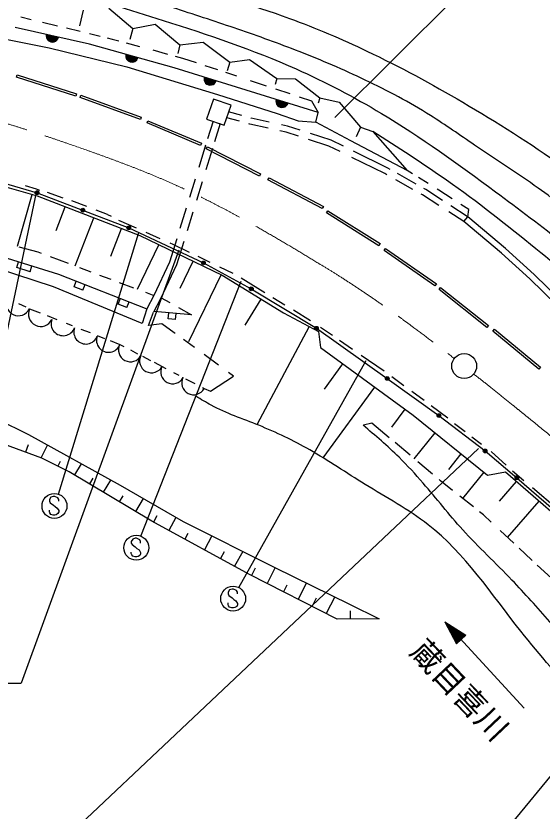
# Model space of a CAD drawing. Units: millimetres, scale not verified. Extents: x 40000 to 680000, y 20000 to 380000.
# Drawn here: x 318722 to 360966, y 269346 to 333234 of the extents above; entities that cross this region are included whole.
import ezdxf
from ezdxf.enums import TextEntityAlignment as Align

# ---------------------------------------------------------------- set-up
doc = ezdxf.new("R2010")
doc.units = ezdxf.units.MM
doc.header["$LTSCALE"] = 1000
doc.linetypes.add('CHAIN', pattern=[18.5, 12, -1.5, 3.5, -1.5])
for name, color, linetype, lineweight in [('M-BGD', 7, 'Continuous', 25), ('M-BMK', 2, 'CHAIN', 13), ('M-BMK-SRVR', 3, 'Continuous', 25), ('M-STR-HTXT', 7, 'Continuous', 13), ('M-STR-STR3', 7, 'Continuous', 25), ('M-STR-STRC', 7, 'Continuous', 25)]:
    doc.layers.add(name, color=color, linetype=linetype, lineweight=lineweight)
doc.styles.add('ＭＳ ゴシック', font='')
doc.styles.get('ＭＳ ゴシック').set_extended_font_data('MS Gothic')

msp = doc.modelspace()

# ---------------------------------------------------------------- linework, layer by layer
at = {"layer": 'M-BGD'}
for p, q in [((324131, 333708), (323825, 332427)), ((326184, 333846), (328110, 332217)), ((319118, 333160), (319947, 332958)), ((324630, 330958), (318663, 332313)), ((320861, 332735), (322058, 332443)), ((322796, 332263), (323882, 331998)), ((328110, 332217), (329913, 332563)), ((329913, 332563), (331885, 330902)), ((313706, 332215), (321393, 330667)), ((324628, 331816), (325478, 331609)), ((328110, 332217), (327863, 331341)), ((331437, 329068), (324630, 330958)), ((326059, 331468), (326456, 331371)), ((326456, 331371), (326980, 331230)), ((327576, 331069), (328645, 330781)), ((331885, 330902), (333747, 331115)), ((333747, 331115), (335901, 329506)), ((321393, 330667), (327626, 329146)), ((329704, 330495), (330904, 330172)), ((331885, 330902), (331724, 330206)), ((331498, 330012), (332109, 329847)), ((332109, 329847), (333182, 329492)), ((335901, 329506), (337488, 329730)), ((337488, 329730), (339677, 328192)), ((327626, 329146), (334899, 326925)), ((342978, 325480), (331437, 329068)), ((333896, 329255), (334904, 328921)), ((335901, 329506), (335674, 328826)), ((318771, 328314), (318832, 328505)), ((318832, 328505), (323580, 326971)), ((335553, 328705), (336439, 328412)), ((323519, 326780), (318771, 328314)), ((337533, 328049), (338818, 327623)), ((339677, 328192), (339546, 327717)), ((339677, 328192), (341157, 328177)), ((341157, 328177), (343120, 326644)), ((339575, 327372), (340720, 326993)), ((323580, 326971), (323519, 326780)), ((323872, 326688), (323941, 326875)), ((328721, 324898), (323872, 326688)), ((323941, 326875), (328790, 325085)), ((334594, 326550), (334035, 324948)), ((336010, 326056), (334594, 326550)), ((334899, 326925), (339689, 325383)), ((341476, 326742), (342452, 326419)), ((343120, 326644), (342980, 326221)), ((343120, 326644), (344683, 326292)), ((335451, 324454), (336010, 326056)), ((342452, 326419), (342978, 325480)), ((344683, 326292), (346385, 324289)), ((336870, 325235), (335798, 325539)), ((339689, 325383), (341380, 324792)), ((342806, 324695), (342978, 325480)), ((328790, 325085), (328721, 324898)), ((329247, 324633), (329325, 324817)), ((333553, 322821), (329247, 324633)), ((329325, 324817), (333631, 323005)), ((334035, 324948), (335451, 324454)), ((334548, 324769), (334111, 323356)), ((335130, 324589), (334676, 323115)), ((336663, 324774), (335662, 325057)), ((337494, 324539), (337427, 324558)), ((337617, 325024), (337591, 325032)), ((339065, 324701), (337617, 325024)), ((341380, 324792), (342806, 324695)), ((345624, 323197), (342806, 324695)), ((338982, 324208), (337494, 324539)), ((340407, 323890), (339919, 323998)), ((340539, 324373), (340043, 324483)), ((341543, 324047), (340539, 324373)), ((346385, 324289), (346031, 323523)), ((346385, 324289), (347370, 323937)), ((347370, 323937), (350134, 320818)), ((341398, 323568), (340407, 323890)), ((343840, 322775), (342218, 323302)), ((344029, 323240), (342361, 323781)), ((333955, 322850), (333398, 321044)), ((333631, 323005), (333553, 322821)), ((334000, 322546), (334091, 322724)), ((334091, 322724), (338364, 320537)), ((344748, 322330), (343840, 322775)), ((345013, 322757), (344029, 323240)), ((350134, 320818), (345624, 323197)), ((334510, 322577), (333978, 320855)), ((338273, 320359), (334000, 322546)), ((348570, 321012), (345828, 322357)), ((348336, 320570), (345695, 321866)), ((311355, 321341), (320423, 318775)), ((348776, 320896), (348570, 321012)), ((350559, 320551), (350134, 320818)), ((314950, 320608), (320418, 319032)), ((333110, 320108), (332656, 318639)), ((338364, 320537), (338273, 320359)), ((338953, 320052), (339046, 320229)), ((339046, 320229), (343405, 317930)), ((348515, 320469), (348336, 320570)), ((350845, 319725), (349369, 320560)), ((351818, 319760), (351041, 320248)), ((319458, 319596), (320346, 319339)), ((333688, 319912), (333221, 318400)), ((343311, 317753), (338953, 320052)), ((350599, 319290), (349214, 320073)), ((318860, 314721), (320037, 318884)), ((320346, 319339), (320622, 319237)), ((320418, 319032), (327783, 316216)), ((321230, 319085), (322482, 318619)), ((351376, 318850), (351268, 318912)), ((352682, 318003), (351376, 318850)), ((351636, 319278), (351469, 319372)), ((352977, 318408), (351636, 319278)), ((352677, 319220), (352549, 319301)), ((353760, 318531), (352677, 319220)), ((320423, 318775), (328678, 315581)), ((323187, 318394), (324376, 317952)), ((321946, 315989), (322686, 317899)), ((325150, 317643), (326043, 317311)), ((332391, 317779), (331891, 316158)), ((343405, 317930), (343311, 317753)), ((343666, 317408), (343773, 317577)), ((343773, 317577), (347968, 314941)), ((354955, 317124), (353639, 317978)), ((355076, 317693), (354454, 318089)), ((355004, 317088), (355076, 317693)), ((323474, 313146), (324972, 317015)), ((326075, 317283), (326368, 317153)), ((332934, 317470), (332474, 315979)), ((347862, 314771), (343666, 317408)), ((354683, 316705), (353477, 317487)), ((354683, 316705), (355004, 317088)), ((358041, 314538), (355004, 317088)), ((326963, 316813), (328364, 316194)), ((357712, 314162), (354683, 316705)), ((326336, 313931), (327196, 316154)), ((327783, 316216), (333776, 313389)), ((329144, 315849), (330284, 315345)), ((328678, 315581), (335268, 312400)), ((331630, 315311), (331053, 313444)), ((331077, 314994), (331307, 314893)), ((332202, 315098), (331624, 313223)), ((318961, 314693), (320470, 314267)), ((328483, 311271), (330207, 314843)), ((331307, 314893), (332624, 314259)), ((347968, 314941), (347862, 314771)), ((348275, 314389), (348389, 314554)), ((352364, 311554), (348275, 314389)), ((348389, 314554), (352478, 311719)), ((360323, 312461), (358041, 314538)), ((316784, 314147), (322150, 312490)), ((320470, 314267), (320738, 314167)), ((321476, 313892), (322911, 313356)), ((333333, 313918), (334298, 313453)), ((359980, 312097), (357712, 314162)), ((321748, 311462), (316308, 313241)), ((318783, 313007), (318931, 313484)), ((319856, 312675), (320004, 313153)), ((331053, 313444), (329797, 310778)), ((331624, 313223), (330343, 310507)), ((331920, 311369), (332956, 313516)), ((333776, 313389), (337620, 311305)), ((335068, 313083), (336137, 312568)), ((319856, 312675), (318783, 313007)), ((322150, 312490), (329239, 309711)), ((323825, 313015), (324732, 312677)), ((325436, 312414), (325804, 312277)), ((332612, 307083), (335195, 312435)), ((362503, 310332), (360323, 312461)), ((323386, 311469), (323568, 311934)), ((325804, 312277), (326343, 312074)), ((327010, 311824), (328149, 311396)), ((335268, 312400), (340210, 309365)), ((336800, 312182), (338696, 311021)), ((362146, 309982), (359980, 312097)), ((328862, 308522), (321748, 311462)), ((324094, 311191), (323386, 311469)), ((324094, 311191), (324277, 311656)), ((337620, 311305), (342848, 308134)), ((352478, 311719), (352364, 311554)), ((352694, 311258), (352818, 311415)), ((356530, 308198), (352694, 311258)), ((352818, 311415), (356655, 308354)), ((326930, 310079), (327113, 310545)), ((329131, 311028), (329797, 310778)), ((329797, 310778), (329239, 309711)), ((330343, 310507), (329780, 309429)), ((330384, 310593), (331066, 310203)), ((339350, 310620), (340325, 310022)), ((318927, 310138), (319529, 309847)), ((327639, 309801), (326930, 310079)), ((327639, 309801), (327822, 310267)), ((337128, 308387), (338408, 310471)), ((319818, 309708), (320672, 309370)), ((329239, 309711), (328862, 308522)), ((329354, 308353), (329780, 309429)), ((332807, 309210), (329813, 309492)), ((330952, 308890), (331002, 309388)), ((331544, 308832), (331593, 309329)), ((331775, 309799), (332807, 309210)), ((340210, 309365), (343017, 307871)), ((341004, 309607), (342364, 308774)), ((321223, 309153), (322010, 308842)), ((331544, 308832), (330952, 308890)), ((322746, 308551), (323248, 308352)), ((323942, 308078), (324678, 307787)), ((330441, 308499), (329354, 308353)), ((331425, 307777), (330441, 308499)), ((338124, 300466), (342275, 308266)), ((342848, 308134), (348537, 304111)), ((343182, 308235), (344132, 307578)), ((356655, 308354), (356530, 308198)), ((357017, 307902), (357145, 308056)), ((357145, 308056), (360838, 305002)), ((325257, 307558), (325836, 307329)), ((331517, 307711), (331425, 307777)), ((343017, 307871), (343185, 306583)), ((360711, 304848), (357017, 307902)), ((326296, 307148), (327070, 306842)), ((327070, 306842), (327399, 306670)), ((333060, 306580), (332166, 307235)), ((344699, 307185), (345757, 306453)), ((327917, 306399), (328495, 306097)), ((343185, 306583), (350620, 301161)), ((328884, 305893), (329521, 305561)), ((329821, 305404), (330758, 304914)), ((334987, 305169), (333827, 306018)), ((346440, 305981), (348279, 304709)), ((343491, 303236), (344978, 305275)), ((360838, 305002), (360711, 304848)), ((331380, 304589), (331814, 304362)), ((334346, 303077), (336203, 304277)), ((336203, 304277), (335790, 304580)), ((348537, 304111), (352685, 301124)), ((348915, 304256), (349875, 303545)), ((332339, 304087), (333087, 303696)), ((333709, 303371), (333830, 303308)), ((333830, 303308), (334346, 303077)), ((343385, 297721), (347535, 303411)), ((350499, 303084), (351487, 302352)), ((313656, 302609), (319744, 299607)), ((348903, 300191), (349961, 301641)), ((352054, 301932), (353393, 300941)), ((350620, 301161), (356597, 296326)), ((352685, 301124), (356390, 298280)), ((347296, 300516), (346618, 300345)), ((348692, 299340), (347296, 300516)), ((353946, 300499), (354792, 299840)), ((350701, 297649), (352386, 299732)), ((320796, 297714), (315671, 299576)), ((319744, 299607), (327080, 295519)), ((355331, 299421), (356112, 298813)), ((319696, 298785), (319480, 298192)), ((321254, 298765), (320739, 297743)), ((350363, 297934), (349160, 298947)), ((353472, 296793), (354480, 298039)), ((356390, 298280), (358943, 296133)), ((356866, 298240), (358075, 297134)), ((323010, 296597), (320796, 297714)), ((322274, 297430), (322088, 297062)), ((323959, 297258), (323419, 296353)), ((352158, 296422), (350992, 297404)), ((329624, 292648), (323010, 296597)), ((354602, 294462), (356303, 296564)), ((356597, 296326), (358033, 296608)), ((358033, 296608), (366363, 289338)), ((358604, 296684), (359512, 295912)), ((324906, 296086), (324633, 295628)), ((326321, 295942), (325739, 294968)), ((352815, 295870), (352691, 295974)), ((353778, 295111), (352815, 295870)), ((357536, 294251), (358919, 295835)), ((358943, 296133), (367585, 288584)), ((327080, 295519), (332161, 292600)), ((360190, 295336), (362208, 293620)), ((327301, 294684), (327016, 294206)), ((355449, 293795), (354368, 294646)), ((328936, 294453), (328322, 293425)), ((358195, 291335), (360737, 294248)), ((356268, 293150), (355950, 293400)), ((337488, 288354), (329624, 292648)), ((330039, 293062), (329770, 292569)), ((331564, 292943), (330994, 291900)), ((356883, 292571), (356268, 293150)), ((332161, 292600), (339504, 288927)), ((332521, 291649), (332276, 291200)), ((334459, 291450), (333852, 290339)), ((358690, 290869), (357599, 291896)), ((335435, 290163), (335146, 289633)), ((336928, 290215), (336274, 289017)), ((360105, 289536), (359121, 290463)), ((360172, 289475), (360105, 289536)), ((337933, 288872), (337631, 288281)), ((339542, 288908), (338893, 287637)), ((339504, 288927), (345507, 285982)), ((362030, 287793), (360567, 289117)), ((344518, 284768), (337488, 288354)), ((340474, 287504), (340201, 286970)), ((342051, 287677), (341382, 286367)), ((342825, 286443), (342496, 285799)), ((344316, 286566), (343630, 285221)), ((345507, 285982), (347898, 284796)), ((345554, 285439), (345559, 284776)), ((347898, 284796), (344518, 284768)), ((359518, 277625), (353162, 284558)), ((353162, 284558), (354086, 282784)), ((353162, 284558), (354849, 283484)), ((353186, 284512), (353205, 284530)), ((353210, 284466), (353249, 284502)), ((353233, 284420), (353293, 284474)), ((353257, 284374), (353336, 284446)), ((353281, 284328), (353380, 284419)), ((353305, 284282), (353424, 284391)), ((353329, 284236), (353467, 284363)), ((353353, 284190), (353511, 284335)), ((353377, 284144), (353555, 284307)), ((353401, 284099), (353598, 284280)), ((353425, 284053), (353642, 284252)), ((353449, 284007), (353686, 284224)), ((353473, 283961), (353729, 284196)), ((353496, 283915), (353773, 284168)), ((353520, 283869), (353817, 284141)), ((353544, 283823), (353860, 284113)), ((353568, 283777), (353904, 284085)), ((353592, 283731), (353948, 284057)), ((353616, 283685), (353991, 284029)), ((353640, 283639), (354035, 284002)), ((353664, 283594), (354079, 283974)), ((353688, 283548), (354122, 283946)), ((353712, 283502), (354166, 283918)), ((353736, 283456), (354210, 283890)), ((353760, 283410), (354253, 283863)), ((353783, 283364), (354297, 283835)), ((353807, 283318), (354341, 283807)), ((353831, 283272), (354384, 283779)), ((353855, 283226), (354428, 283751)), ((353879, 283180), (354472, 283724)), ((353903, 283134), (354515, 283696)), ((353927, 283089), (354559, 283668)), ((353951, 283043), (354603, 283640)), ((353975, 282997), (354646, 283612)), ((353999, 282951), (354690, 283585)), ((354023, 282905), (354734, 283557)), ((354047, 282859), (354777, 283529)), ((354070, 282813), (354821, 283501)), ((354086, 282784), (354849, 283484))]:
    msp.add_line(p, q, dxfattribs=at)
for centre, radius in [((320418, 319032), 150), ((320418, 319032), 100), ((320418, 319032), 50), ((324101, 317624), 150), ((324101, 317624), 100), ((324101, 317624), 50), ((327783, 316216), 150), ((327783, 316216), 100), ((327783, 316216), 50), ((333776, 313389), 150), ((333776, 313389), 100), ((333776, 313389), 50), ((337620, 311305), 150), ((337620, 311305), 100), ((337620, 311305), 50), ((342848, 308134), 150), ((342848, 308134), 100), ((342848, 308134), 50), ((348537, 304111), 150), ((348537, 304111), 100), ((348537, 304111), 50), ((352685, 301124), 150), ((352685, 301124), 100), ((352685, 301124), 50), ((356390, 298280), 150), ((356390, 298280), 100), ((356390, 298280), 50), ((358943, 296133), 150), ((358943, 296133), 100), ((358943, 296133), 50)]:
    msp.add_circle(centre, radius, dxfattribs=at)
for centre, radius, start, end in [((321646, 331636), 500, 167.20861, 347.20861), ((321646, 331636), 500, 167.20861, 347.20861), ((321646, 331636), 450, 167.20861, 347.20861), ((321646, 331636), 400, 167.20861, 347.20861), ((321646, 331636), 350, 167.20861, 347.20861), ((321646, 331636), 300, 167.20861, 347.20861), ((321646, 331636), 250, 167.20861, 347.20861), ((321646, 331636), 200, 167.20861, 347.20861), ((321646, 331636), 150, 167.20861, 347.20861), ((321646, 331636), 100, 167.20861, 347.20861), ((321646, 331636), 50, 167.20861, 347.20861), ((328034, 330013), 500, 164.48159, 344.48159), ((328034, 330013), 500, 164.48159, 344.48159), ((328034, 330013), 450, 164.48159, 344.48159), ((328034, 330013), 400, 164.48159, 344.48159), ((328034, 330013), 350, 164.48159, 344.48159), ((328034, 330013), 300, 164.48159, 344.48159), ((328034, 330013), 250, 164.48159, 344.48159), ((328034, 330013), 200, 164.48159, 344.48159), ((328034, 330013), 150, 164.48159, 344.48159), ((328034, 330013), 100, 164.48159, 344.48159), ((328034, 330013), 50, 164.48159, 344.48159), ((334323, 328171), 500, 162.73075, 342.73075), ((334323, 328171), 500, 162.73075, 342.73075), ((334323, 328171), 450, 162.73075, 342.73075), ((334323, 328171), 400, 162.73075, 342.73075), ((334323, 328171), 350, 162.73075, 342.73075), ((334323, 328171), 300, 162.73075, 342.73075), ((334323, 328171), 250, 162.73075, 342.73075), ((334323, 328171), 200, 162.73075, 342.73075), ((334323, 328171), 150, 162.73075, 342.73075), ((334323, 328171), 100, 162.73075, 342.73075), ((334323, 328171), 50, 162.73075, 342.73075), ((340093, 326377), 500, 162.73075, 342.73075), ((340093, 326377), 500, 162.73075, 342.73075), ((340093, 326377), 450, 162.73075, 342.73075), ((340093, 326377), 400, 162.73075, 342.73075), ((340093, 326377), 350, 162.73075, 342.73075), ((340093, 326377), 300, 162.73075, 342.73075), ((340093, 326377), 250, 162.73075, 342.73075), ((340093, 326377), 200, 162.73075, 342.73075), ((340093, 326377), 150, 162.73075, 342.73075), ((340093, 326377), 100, 162.73075, 342.73075), ((340093, 326377), 50, 162.73075, 342.73075), ((318923, 310140), 994, 154.23751, 334.23751), ((320713, 309276), 994, 154.23751, 334.23751), ((322518, 308510), 970, 159.86819, 339.86819), ((324339, 307843), 970, 159.86819, 339.86819), ((326160, 307176), 970, 159.86819, 339.86819), ((327915, 306400), 954, 152.39977, 332.39977), ((329605, 305517), 954, 152.39977, 332.39977), ((331295, 304633), 954, 152.39977, 332.39977), ((332985, 303750), 954, 152.39977, 332.39977)]:
    msp.add_arc(centre, radius, start, end, dxfattribs=at)
for points, knots in [([(311603, 339742), (312721, 339596), (313840, 339450), (314960, 339318), (315746, 339225), (316532, 339138), (317316, 339030), (318459, 338873), (319596, 338670), (320730, 338452), (322737, 338066), (324735, 337631), (326720, 337142), (328253, 336764), (329779, 336354), (331303, 335935), (334460, 335067), (337609, 334160), (340682, 333032), (342796, 332256), (344874, 331376), (346908, 330408), (349537, 329158), (352094, 327763), (354609, 326292), (357345, 324693), (360032, 323005), (362596, 321150), (364884, 319494), (367073, 317703), (369268, 315916), (371767, 313881), (374272, 311849), (376583, 309610), (377815, 308417), (378992, 307164), (380172, 305919), (381588, 304423), (383007, 302938), (384501, 301507), (385781, 300282), (387115, 299096), (388179, 297700), (388932, 296713), (389550, 295620), (390167, 294527)], [0, 0, 0, 0, 1, 1, 1, 2, 2, 2, 3, 3, 3, 4, 4, 4, 5, 5, 5, 6, 6, 6, 7, 7, 7, 8, 8, 8, 9, 9, 9, 10, 10, 10, 11, 11, 11, 12, 12, 12, 13, 13, 13, 14, 14, 14, 15, 15, 15, 15]), ([(383507, 295643), (382766, 296951), (382025, 298258), (381191, 299505), (380427, 300646), (379585, 301737), (378706, 302794), (377849, 303825), (376957, 304825), (376031, 305794), (375017, 306856), (373963, 307881), (372881, 308874), (371799, 309868), (370688, 310831), (369595, 311813), (367978, 313266), (366399, 314762), (364748, 316177), (363430, 317306), (362065, 318384), (360655, 319396), (358985, 320595), (357250, 321701), (355548, 322856), (354371, 323655), (353210, 324478), (352007, 325235), (350326, 326293), (348565, 327223), (346770, 328079), (345030, 328909), (343259, 329669), (341466, 330370), (339841, 331006), (338198, 331594), (336547, 332161), (334917, 332721), (333279, 333261), (331640, 333790), (329684, 334421), (327726, 335036), (325772, 335703), (324196, 336241), (322622, 336812), (320999, 337121), (319637, 337381), (318239, 337456), (316842, 337532)], [0, 0, 0, 0, 1, 1, 1, 2, 2, 2, 3, 3, 3, 4, 4, 4, 5, 5, 5, 6, 6, 6, 7, 7, 7, 8, 8, 8, 9, 9, 9, 10, 10, 10, 11, 11, 11, 12, 12, 12, 13, 13, 13, 14, 14, 14, 15, 15, 15, 16, 16, 16, 16]), ([(322419, 335418), (325128, 334579), (327838, 333739), (330543, 332874), (334154, 331719), (337757, 330517), (341217, 328977), (343571, 327929), (345859, 326725), (348068, 325397), (351244, 323487), (354256, 321319), (357230, 319110), (360954, 316344), (364617, 313512), (368121, 310455), (371854, 307199), (375406, 303689), (378327, 299713), (379505, 298110), (380581, 296431), (381657, 294752)], [0, 0, 0, 0, 1, 1, 1, 2, 2, 2, 3, 3, 3, 4, 4, 4, 5, 5, 5, 6, 6, 6, 7, 7, 7, 7]), ([(347383, 323963), (349375, 322687), (351368, 321412), (353302, 320053), (355766, 318323), (358135, 316458), (360469, 314549), (362519, 312872), (364542, 311160), (366482, 309361), (369095, 306940), (371560, 304360), (374046, 301806), (374959, 300867), (375876, 299932), (376779, 298984), (377772, 297943), (378748, 296887), (379725, 295830)], [0, 0, 0, 0, 1, 1, 1, 2, 2, 2, 3, 3, 3, 4, 4, 4, 5, 5, 5, 6, 6, 6, 6]), ([(406602, 247097), (406108, 246623), (405614, 246148), (405169, 245617), (404712, 245071), (404307, 244465), (403727, 244067), (403477, 243895), (403196, 243762), (402903, 243680), (402212, 243486), (401458, 243575), (400757, 243768), (399694, 244062), (398751, 244595), (397784, 245089), (396867, 245557), (395928, 245991), (395063, 246541), (394209, 247084), (393428, 247740), (392652, 248399), (390423, 250289), (388229, 252200), (386129, 254209), (380072, 260004), (374792, 266618), (369122, 272799), (365797, 276423), (362337, 279899), (359259, 283802), (356895, 286799), (354757, 290047), (351811, 292358), (350253, 293581), (348469, 294541), (346758, 295593), (345265, 296511), (343828, 297500), (342314, 298364), (341000, 299115), (339629, 299773), (338218, 300341), (336933, 300859), (335614, 301302), (334401, 301957), (333985, 302182), (333582, 302431), (333178, 302680)], [0, 0, 0, 0, 1, 1, 1, 2, 2, 2, 3, 3, 3, 4, 4, 4, 5, 5, 5, 6, 6, 6, 7, 7, 7, 8, 8, 8, 9, 9, 9, 10, 10, 10, 11, 11, 11, 12, 12, 12, 13, 13, 13, 14, 14, 14, 15, 15, 15, 16, 16, 16, 16]), ([(403642, 244197), (402765, 244874), (401887, 245552), (401020, 246243), (400221, 246880), (399430, 247529), (398636, 248174), (397016, 249490), (395384, 250792), (393763, 252106), (392507, 253123), (391258, 254148), (389980, 255141), (389389, 255601), (388791, 256054), (388228, 256543), (386937, 257664), (385822, 258977), (384671, 260250), (382940, 262163), (381129, 263987), (379339, 265837), (378056, 267164), (376784, 268504), (375639, 269954), (374655, 271200), (373764, 272526), (372702, 273693), (371465, 275053), (369996, 276198), (368605, 277417), (367335, 278529), (366129, 279703), (364957, 280911), (363804, 282100), (362685, 283322), (361582, 284560), (360579, 285685), (359590, 286824), (358547, 287912), (357243, 289272), (355855, 290555), (354591, 291950), (353493, 293162), (352490, 294459), (351418, 295698), (350798, 296415), (350155, 297113), (349479, 297775), (348559, 298677), (347578, 299515), (346596, 300352)], [0, 0, 0, 0, 1, 1, 1, 2, 2, 2, 3, 3, 3, 4, 4, 4, 5, 5, 5, 6, 6, 6, 7, 7, 7, 8, 8, 8, 9, 9, 9, 10, 10, 10, 11, 11, 11, 12, 12, 12, 13, 13, 13, 14, 14, 14, 15, 15, 15, 16, 16, 16, 17, 17, 17, 17])]:
    msp.add_open_spline(points, degree=3, knots=knots, dxfattribs=at)
at = {"layer": 'M-BMK'}
for points, knots in [([(266323, 325858), (268506, 326357), (270689, 326855), (272889, 327271), (275398, 327746), (277929, 328113), (280471, 328358), (282310, 328535), (284155, 328648), (286001, 328703), (288794, 328787), (291591, 328739), (294382, 328594), (296477, 328484), (298570, 328319), (300654, 328084), (303367, 327777), (306067, 327350), (308750, 326834), (311088, 326384), (313412, 325866), (315707, 325241), (318420, 324501), (321090, 323611), (323747, 322679), (326367, 321761), (328975, 320802), (331502, 319662), (333663, 318687), (335766, 317580), (337832, 316415), (339594, 315423), (341329, 314388), (343054, 313336), (343631, 312984), (344207, 312630), (344777, 312269), (346074, 311447), (347343, 310584), (348595, 309696), (348804, 309548), (349012, 309399), (349219, 309249), (349427, 309100), (349634, 308950), (349841, 308799), (350047, 308648), (350254, 308497), (350459, 308345), (350853, 308054), (351245, 307760), (351636, 307464), (352026, 307168), (352416, 306871), (352804, 306572), (353183, 306279), (353561, 305985), (353939, 305690)], [0, 0, 0, 0, 1, 1, 1, 2, 2, 2, 3, 3, 3, 4, 4, 4, 5, 5, 5, 6, 6, 6, 7, 7, 7, 8, 8, 8, 9, 9, 9, 10, 10, 10, 11, 11, 11, 12, 12, 12, 13, 13, 13, 14, 14, 14, 15, 15, 15, 16, 16, 16, 17, 17, 17, 18, 18, 18, 19, 19, 19, 19]), ([(355482, 304452), (355819, 304193), (356157, 303933), (356491, 303669), (356845, 303389), (357197, 303104), (357549, 302820), (357901, 302536), (358253, 302253), (358605, 301969), (358767, 301838), (358929, 301706), (359092, 301575), (359254, 301443), (359416, 301312), (359578, 301180), (359740, 301049), (359902, 300917), (360064, 300786), (361158, 299897), (362247, 299003), (363322, 298092), (365171, 296527), (366979, 294913), (368764, 293276), (371761, 290529), (374696, 287716), (377703, 284983), (380195, 282718), (382737, 280507), (385281, 278299), (388818, 275230), (392360, 272167), (395971, 269186), (399321, 266419), (402731, 263723), (406228, 261142), (409075, 259042), (411980, 257018), (414971, 255134), (419152, 252499), (423500, 250137), (427848, 247774)], [0, 0, 0, 0, 1, 1, 1, 2, 2, 2, 3, 3, 3, 4, 4, 4, 5, 5, 5, 6, 6, 6, 7, 7, 7, 8, 8, 8, 9, 9, 9, 10, 10, 10, 11, 11, 11, 12, 12, 12, 13, 13, 13, 14, 14, 14, 14])]:
    msp.add_open_spline(points, degree=3, knots=knots, dxfattribs=at)
at = {"layer": 'M-BMK-SRVR'}
msp.add_circle((354710, 305098), 1000, dxfattribs=at)
at = {"layer": 'M-STR-STR3'}
for p in [(331808, 314404), (295594, 279603)]:
    msp.add_line(p, (319156, 279615), dxfattribs=at)
at = {"layer": 'M-STR-STRC'}
for p, q in [((355097, 335799), (344329, 325064)), ((315590, 296353), (320376, 319043)), ((322138, 294814), (328592, 315829)), ((328738, 291438), (336801, 311911)), ((336610, 287310), (346854, 305557)), ((323387, 267812), (355854, 298470)), ((321533, 294564), (321409, 294379)), ((321725, 294630), (321533, 294564)), ((321846, 294627), (321725, 294630)), ((322096, 294509), (321846, 294627)), ((321409, 294379), (321412, 294248)), ((321412, 294248), (321475, 294119)), ((321475, 294119), (321731, 293937)), ((321731, 293937), (321860, 293806)), ((322160, 294377), (322096, 294509)), ((322160, 294248), (322160, 294377)), ((321412, 293400), (321410, 293521)), ((321452, 293297), (321412, 293400)), ((321536, 293187), (321452, 293297)), ((321860, 293806), (322039, 293690)), ((322100, 293247), (321958, 293155)), ((322039, 293690), (322165, 293490)), ((322160, 293379), (322100, 293247)), ((322165, 293490), (322160, 293379)), ((321723, 293126), (321536, 293187)), ((321858, 293126), (321723, 293126)), ((321958, 293155), (321858, 293126)), ((328101, 291199), (327977, 291015)), ((327977, 291015), (327980, 290883)), ((327980, 290883), (328043, 290754)), ((328043, 290754), (328299, 290572)), ((328293, 291265), (328101, 291199)), ((328414, 291262), (328293, 291265)), ((328664, 291144), (328414, 291262)), ((328728, 291012), (328664, 291144)), ((328728, 290883), (328728, 291012)), ((327980, 290035), (327978, 290156)), ((328299, 290572), (328428, 290441)), ((328428, 290441), (328607, 290325)), ((328607, 290325), (328733, 290125)), ((328733, 290125), (328728, 290014)), ((328020, 289932), (327980, 290035)), ((328104, 289822), (328020, 289932)), ((328291, 289761), (328104, 289822)), ((328425, 289761), (328291, 289761)), ((328526, 289790), (328425, 289761)), ((328668, 289883), (328526, 289790)), ((328728, 290014), (328668, 289883)), ((335879, 287111), (335756, 286927)), ((335756, 286927), (335759, 286795)), ((336072, 287177), (335879, 287111)), ((336193, 287175), (336072, 287177)), ((336443, 287056), (336193, 287175)), ((336506, 286925), (336443, 287056)), ((336506, 286796), (336506, 286925)), ((335759, 286795), (335822, 286666)), ((335822, 286666), (336077, 286485)), ((336077, 286485), (336206, 286353)), ((336206, 286353), (336386, 286237)), ((336386, 286237), (336512, 286037)), ((335759, 285947), (335756, 286069)), ((335799, 285845), (335759, 285947)), ((335883, 285734), (335799, 285845)), ((336070, 285674), (335883, 285734)), ((336204, 285674), (336070, 285674)), ((336304, 285703), (336204, 285674)), ((336446, 285795), (336304, 285703)), ((336507, 285927), (336446, 285795)), ((336512, 286037), (336507, 285927)), ((358023, 267747), (371946, 284718))]:
    msp.add_line(p, q, dxfattribs=at)
for centre in [(321817, 293867), (328385, 290502), (336163, 286415)]:
    msp.add_circle(centre, 1000, dxfattribs=at)

# ---------------------------------------------------------------- texts
at = {"layer": 'M-STR-HTXT', "style": 'ＭＳ ゴシック'}
msp.add_text('蔵目喜川', height=1833, rotation=313.465, dxfattribs=at).set_placement((349854, 281694), align=Align.BOTTOM_LEFT)

doc.saveas('drawing.dxf')
